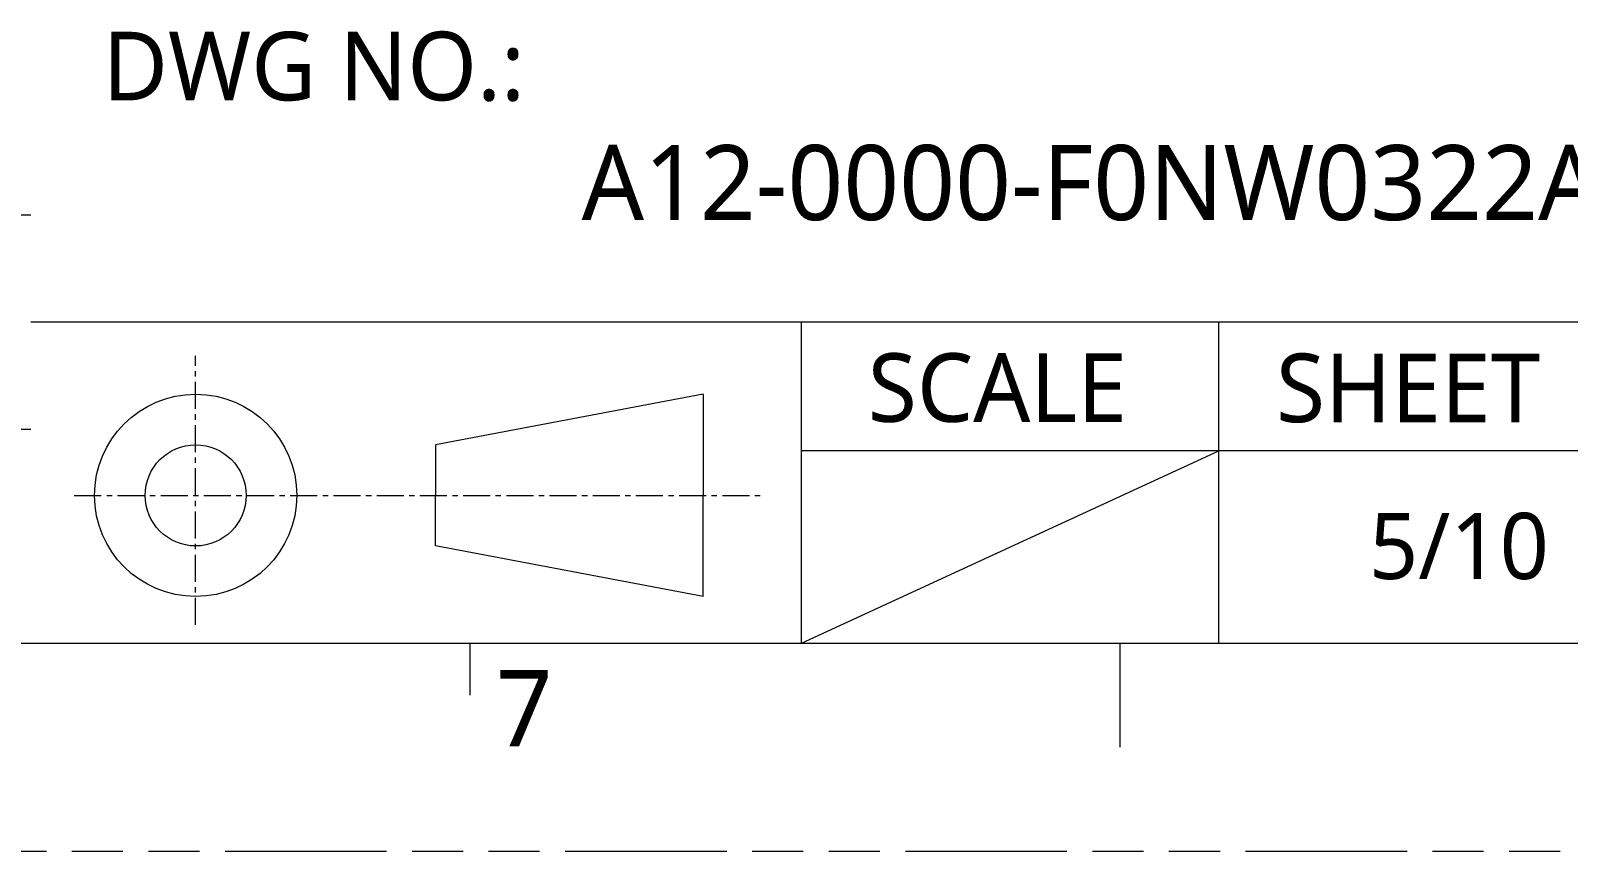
# Model space of a CAD drawing. Extents: x 726 to 3150, y -650 to 148.
# Drawn here: x 3011.5 to 3101.9, y -650.3 to -602 of the extents above; entities that cross this region are included whole.
import ezdxf

# ---------------------------------------------------------------- set-up
doc = ezdxf.new("R2010")
doc.units = 0
doc.linetypes.add('CENTER', pattern=[50.8, 31.75, -6.35, 6.35, -6.35])
doc.linetypes.add('PHANTOM', pattern=[29.5, 9.5, -1.5, 3, -1.5, 3, -1.5, 9.5])
doc.layers.get('0').update_dxf_attribs({"lineweight": 5})
doc.layers.add('0PAPERF', color=2, linetype='PHANTOM', lineweight=5, plot=False)
doc.layers.add('DIM', color=3, linetype='Continuous', lineweight=5)
doc.styles.get("Standard").update_dxf_attribs({"font": 'txt.shx'})

msp = doc.modelspace()

# ---------------------------------------------------------------- linework, layer by layer
at = {"color": 0}
for p, q in [((3011.529, -612.85), (2871.826, -612.85)), ((3130.467, -619.143), (3011.529, -619.143)), ((3056.839, -638.021), (3056.839, -619.143)), ((3081.381, -638.021), (3081.381, -619.143)), ((3051.061, -623.375), (3035.327, -626.348)), ((3051.061, -623.375), (3051.061, -629.322)), ((2919.023, -625.436), (3011.529, -625.436)), ((3035.327, -626.348), (3035.327, -629.322)), ((3130.467, -626.694), (3056.839, -626.694)), ((3056.839, -638.021), (3081.381, -626.694)), ((3035.327, -632.295), (3035.327, -629.322)), ((3051.061, -635.269), (3051.061, -629.322)), ((3051.061, -635.269), (3035.327, -632.295))]:
    msp.add_line(p, q, dxfattribs=at)
at = {"color": 0, "linetype": 'CENTER', "ltscale": 0.05}
for p, q in [((3021.223, -636.938), (3021.223, -621.109)), ((3014.089, -629.322), (3054.526, -629.322))]:
    msp.add_line(p, q, dxfattribs=at)
for p, q in [((2540.53, -638.023), (3130.591, -638.023)), ((3037.343, -638.023), (3037.343, -641.08)), ((3075.559, -638.023), (3075.559, -644.138))]:
    msp.add_line(p, q)
at = {"color": 0}
for radius in [5.947, 2.973]:
    msp.add_circle((3021.223, -629.322), radius, dxfattribs=at)
at = {"layer": '0PAPERF'}
msp.add_line((2522.948, -650.252), (3149.857, -650.252), dxfattribs=at)

# ---------------------------------------------------------------- texts
at = {"color": 0}
for s, insert, char_height, width, attachment_point in [('{\\fMicrosoft JhengHei|b0|i0|c136|p0;DWG NO.:}', (3015.763, -602.058), 4.03295, 32.25335, 1), ('{\\fMicrosoft JhengHei|b0|i0|c136|p18;A12-0000-F0NW0322A00}', (3077.154, -610.956), 4.41244, 74.51525, 5), ('{\\fMicrosoft JhengHei|b0|i0|c136|p0;\\H1.244111x;SCALE} ', (3060.738, -620.965), 3.24163, 18.74977, 1), ('{\\fMicrosoft JhengHei|b0|i0|c136|p0;SHEET}', (3084.741, -620.984), 4.03295, 20.53586, 1), ('{\\fMicrosoft JhengHei|b0|i0|c136|p0;5/10}', (3090.207, -630.352), 3.88996, 20.53586, 1)]:
    msp.add_mtext(s, dxfattribs=dict(at, insert=insert, char_height=char_height, width=width, attachment_point=attachment_point))
at = {"layer": 'DIM', "insert": (3038.872, -639.597), "char_height": 4.48555, "width": 2.73093, "attachment_point": 1}
msp.add_mtext('{\\fMicrosoft JhengHei|b0|i0|c136|p0;\\C0;7}', dxfattribs=at)

doc.saveas('drawing.dxf')
